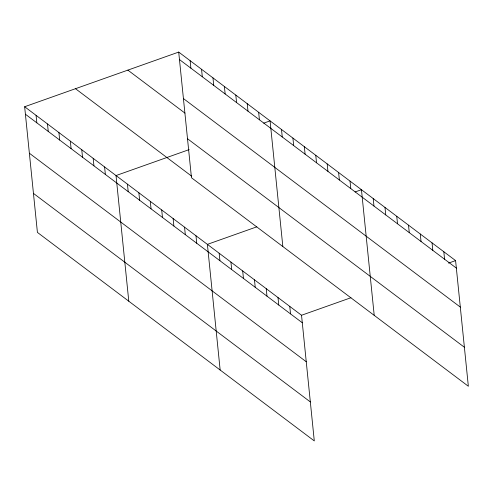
<?xml version="1.0" encoding="UTF-8"?>
<svg xmlns="http://www.w3.org/2000/svg" width="493" height="493" viewBox="0 0 493 493"><rect width="100%" height="100%" fill="white"/><g stroke="black" fill="none" stroke-linecap="round" stroke-linejoin="round"><path stroke-width="0.74" d="M24.65 106.741L301.531 315.261L314.294 440.921L37.413 232.4L24.65 106.741L178.706 52.079L455.587 260.6L468.35 386.259L191.469 177.739L178.706 52.079M189.207 149.589L116.021 175.557L128.784 301.211M263.718 123.145L270.078 120.89L282.84 246.549M256.816 226.829L207.393 244.368L220.155 370.021M355.089 191.956L361.449 189.706L374.212 315.36M301.531 315.261L350.961 297.723M448.525 263.108L455.587 260.6M179.464 59.573L456.345 268.093M183.427 98.569L460.308 307.09M127.866 70.123L184.974 113.125M187.506 138.743L464.388 347.263M75.491 88.703L191.506 176.075M25.414 114.24L302.295 322.755M29.37 153.231L306.252 361.751M33.45 193.404L310.337 401.924M443.817 251.738L444.581 259.232M432.053 242.876L432.811 250.37M420.282 234.015L421.047 241.508M408.518 225.153L409.276 232.647M396.748 216.291L397.512 223.785M384.984 207.43L385.742 214.923M373.213 198.568L373.977 206.062M350.024 181.104L350.788 188.597M338.605 172.501L339.363 179.994M327.179 163.898L327.944 171.391M315.76 155.301L316.524 162.795M304.341 146.698L305.099 154.192M292.916 138.095L293.68 145.589M281.497 129.493L282.255 136.986M289.767 306.399L290.525 313.893M277.997 297.538L278.761 305.031M258.652 112.293L259.417 119.787M266.232 288.676L266.99 296.17M247.233 103.69L247.991 111.184M235.808 95.087L236.572 102.581M254.462 279.814L255.226 287.308M224.389 86.485L225.153 93.984M242.698 270.953L243.456 278.446M212.97 77.888L213.728 85.381M230.927 262.091L231.692 269.585M201.545 69.285L202.309 76.779M219.157 253.229L219.921 260.723M190.125 60.682L190.89 68.176M195.974 235.765L196.732 243.259M184.548 227.162L185.313 234.656M173.129 218.559L173.887 226.053M161.704 209.963L162.468 217.456M150.285 201.36L151.049 208.853M138.866 192.757L139.624 200.25M127.441 184.154L128.205 191.648M104.602 166.954L105.36 174.448M93.177 158.352L93.941 165.845M81.758 149.749L82.516 157.242M70.333 141.152L71.097 148.646M58.913 132.549L59.678 140.043M47.494 123.946L48.252 131.44M36.069 115.344L36.833 122.837"/></g></svg>
